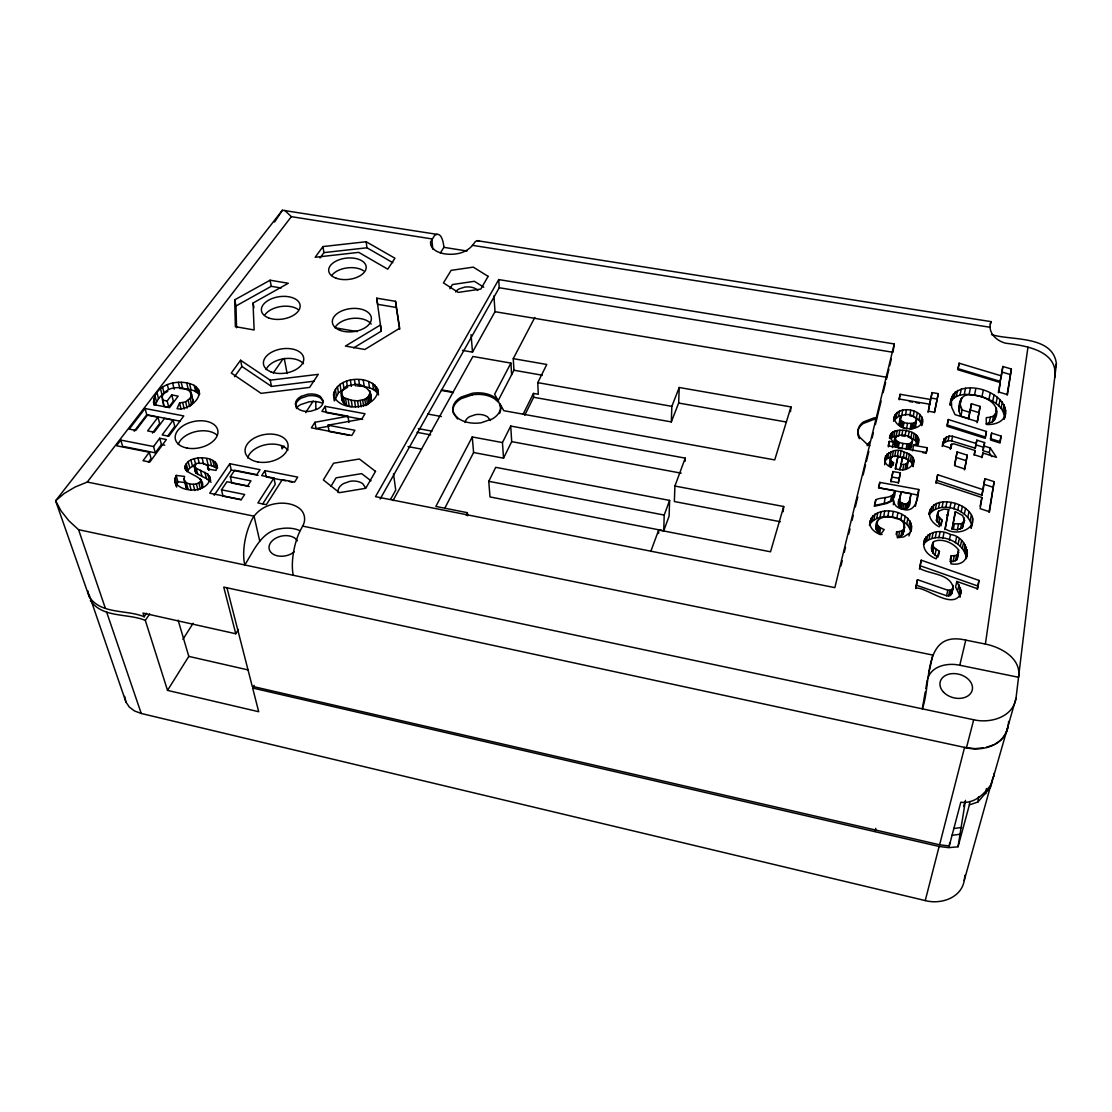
<?xml version="1.0" encoding="UTF-8"?>
<svg xmlns="http://www.w3.org/2000/svg" width="1112" height="1112" viewBox="0 0 1112 1112"><rect width="100%" height="100%" fill="white"/><g stroke="black" fill="none" stroke-linecap="round" stroke-linejoin="round"><path stroke-width="1.5" d="M910.005 499.149C912.132 514.606 892.06 510.589 900.094 497.328M898.691 506.252L901.067 491.81L911.02 493.631L909.129 503.347M929.549 511.673C928.409 518.428 933.635 523.96 939.195 526.852L942.156 520.235L937.527 515.064L938.528 511.172L943.907 509.087L948.703 509.574L945.2 528.895C960.546 538.555 985.343 523.835 965.563 508.42C955.236 500.428 931.217 496.967 929.006 514.439M895.396 469.278L898.037 456.128L892.714 456.393L890.267 458.867L890.768 460.966L893.534 462.689L893.061 465.442M891.838 461.869L890.92 467.374L889.336 465.469L890.142 462.912M971.221 528.186L972.541 518.678M958.836 552.428L956.598 555.375L951.08 555.917L950.913 563.867C974.988 567.648 969.372 536.679 950.524 534.524C928.534 523.057 910.881 548.119 936.179 558.849L939.418 551.343L933.955 547.41L932.801 545.325L933.496 541.697C941.725 537.721 953.637 542.851 958.6 550.065L956.89 559.711L953.067 561.518L949.898 561.449M658.61 533.454L658.693 530.007L770.519 551.788L783.71 506.516L674.914 486.055L674.358 501.54L780.402 521.723M921.778 425.674C928.854 408.243 892.436 402.669 893.701 421.337M663.739 530.771L664.212 515.064L669.619 500.414L495.702 467.332L488.766 481.301L489.989 496.939L663.739 530.771L669.104 516.121L669.619 500.414M524.767 415.207L533.635 397.262L671.328 421.921L671.843 406.339L679.223 387.504L790.966 406.936L790.493 411.621M671.328 421.921L678.654 403.044L679.223 387.504M960.003 597.311L961.046 590.361L956.834 581.437L955.597 586.969L959.795 595.879L961.046 590.361M917.734 444.883C926.852 427.091 878.41 424.645 893.283 442.076L892.366 447.58M976.836 440.157L976.266 443.507L952.553 436.252L949.064 436.071L944.199 438.726L942.893 445.578L950.621 448.067L951.177 444.605L953.832 443.813L975.085 450.499L974.348 454.808L982.188 457.31L982.897 453.001L996.463 457.338L990.278 447.955L984.037 445.995L984.606 442.604L976.836 440.157L975.266 448.178L951.622 440.908L948.133 440.727L943.282 443.382L942.142 446.454M685.089 461.272L685.228 458.13L510.728 426.063L502.457 442.576L503.527 458.172L473.601 452.528L444.661 508.476M1005.721 410.161L1004.164 419.21C1015.909 391.215 950.565 372.437 950.093 405.241L952.136 396.233M153.539 402.238C154.818 383.529 179.685 378.052 194.169 385.391C208.375 394.496 188.47 411.259 177.03 408.674L179.56 403.058L185.607 401.807L190.11 398.277L191.611 395.01L190.972 392.161C183.021 385.53 166.188 385.53 162.13 396.748L163.923 406.311L168.774 407.228L173.347 401.154L171.734 394.913L178.184 396.136L169.538 407.645L154.193 404.712L153.539 402.238L154.387 405.352M893.534 462.689L891.198 467.346C875.38 460.757 893.144 444.633 904.237 452.236C923.516 456.851 909.672 475.213 895.313 468.36L898.037 456.128M916.691 420.558L913.897 423.227L912.924 428.704L915.384 426.897L916.51 418.807C913.216 414.345 905.682 413.219 901.026 416.138L900.289 419.446L902.638 421.823L901.707 427.314L899.358 424.923L900.108 421.629M882.08 534.58L878.383 532.578L876.256 529.548C873.142 516.844 887.251 514.773 895.855 518.456C903.222 518.248 909.018 529.493 899.594 531.522L898.607 537.04L902.722 534.663L904.459 527.018M951.302 399.083L951.663 407.256L955.027 414.623L977.49 421.643L980.103 406.408L971.415 403.739L968.594 418.501L960.879 416.11C956.334 407.909 959.656 392.119 971.638 395.08C984.606 395.219 1003.83 404.782 994.253 420.322L992.182 422.199L986.274 423.672M958.947 409.216L960.879 399.083M910.964 531.494C916.719 509.588 870.946 501.832 869.598 524.781M1054.746 377.413C1058.666 350.516 1025.083 345.54 1005.665 343.219C996.13 340.842 986.956 332.043 991.07 321.632L477.382 240.706M894.326 416.708C893.937 429.677 918.123 433.444 922.529 421.545M783.168 511.687L783.71 506.516M254.175 685.367L252.632 688.022L939.126 846.468L948.758 847.664L958.016 846.788L969.372 804.921L977.879 802.016L990.431 787.504L1015.993 698.35L1056.4 363.707C1052.786 334.795 1010.461 340.814 991.501 334.559M1008.626 721.396C1008.32 730.612 1003.733 739.702 995.212 743.845M993.113 776.885L964.243 880.454C961.435 898.023 940.71 904.723 925.253 900.581L141.238 713.473L134.552 710.971L129.339 707.093L125.962 702.103L89.085 594.517M993.753 776.676L994.197 773.243M985.718 793.69L986.4 788.547M977.879 802.016L978.574 796.873M869.514 525.559L870.251 520.638M964.243 880.454L964.952 875.297M969.372 804.921L969.845 801.516M958.016 846.788L965.48 800.362M927.783 678.598C931.675 665.574 948.091 662.641 959.781 665.24L1018.55 677.277C1021.719 658.526 1001.036 647.17 985.385 644.07L1027.961 347.264M370.254 392.341L368.128 396.984L364.819 399.319L365.751 405.574C379.873 397.179 364.083 380.012 351.322 385.391C337.214 385.113 338.701 407.381 352.254 406.505L351.281 400.237L343.622 397.554L341.148 393.509M226.973 587.817L252.229 686.326L939.612 844.786L949.245 845.982L949.69 842.91M342.148 399.764L342.371 398.277M977.142 589.304L978.977 580.422L921.209 560.198L919.485 568.996M988.985 512.257L994.128 481.663L984.94 478.674L983.689 484.193L992.835 487.181M1006.999 394.996L1011.392 369.017L1002.871 366.487L1000.161 381.346L958.071 368.656L959.142 363.207L1001.37 375.884L1000.161 381.346M978.977 580.422L977.698 588.804L956.834 581.437M994.128 481.663L989.513 511.742L980.145 508.643L981.924 497.495L936.179 482.413L937.666 474.741L983.175 489.683L981.924 495.215L936.582 480.259L937.666 474.741M1001.106 436.085L1000.049 442.993L990.542 440.005L991.654 433.124L1001.106 436.085L999.841 441.589L990.417 438.614L991.654 433.124M1011.392 369.017L1007.472 394.649L998.798 392.022L1000.313 382.542L957.877 369.754L959.142 363.207M894.284 343.955L834.848 587.622L375.495 496.661L498.718 279.585L894.284 343.955L892.978 352.282L499.246 287.744L380.151 499.038M871.196 518.081L870.307 523.599C880.023 511.172 906.683 515.912 910.658 531.411L911.687 525.879M980.158 506.21L981.924 497.495M981.924 495.215L983.439 485.763M998.326 392.745L998.84 389.589M983.175 489.683L984.94 478.674M1001.37 375.884L1002.871 366.487M871.864 521.417L872.753 515.898M894.84 490.67C893.853 499.371 881.371 496.577 875.769 499.802L874.88 505.321C883.484 503.458 896.619 502.902 894.84 490.67L878.563 487.695L879.787 482.386L918.748 489.488L915.412 506.335M879.787 482.386L878.897 487.904L917.72 495.007M874.032 519.624L874.922 514.091M885.625 455.656L884.721 461.16L887.876 458.061L892.394 456.698L893.311 451.194M884.624 464.788L885.069 462.036M886.042 459.409L886.945 453.904M889.489 438.434L889.934 435.682M876.798 518.192L877.702 512.66M888.363 446.871L889.266 441.367L893.283 442.076M889.836 438.364L890.517 434.25M891.532 433.013L890.629 438.503L894.006 436.599L898.871 435.765L899.803 430.274M991.862 456.643L989.221 452.612L983.008 450.652L983.564 447.26L975.836 444.814L975.266 448.178M986.427 431.484L985.301 438.35L946.993 426.271L948.3 419.516L986.427 431.484L985.204 436.988L947.216 425.006L948.3 419.516M876.965 524.614L877.646 520.472M887.876 458.061L888.78 452.556M876.256 529.548L877.132 521.862M895.271 414.47L894.368 419.947L898.607 416.416L901.735 415.527L902.666 410.05M892.102 437.461L893.005 431.97M877.382 531.605L878.299 526.087L877.173 524.03M896.133 417.959L897.036 412.469M899.219 399.778L900.122 394.301L930.605 399.472L928.617 409.675M880.078 517.205L880.996 511.687M890.212 457.129L891.129 451.625M889.336 465.469L890.267 458.867M894.006 436.599L894.91 431.108M878.383 532.578L879.3 527.046L878.299 526.087M890.601 460.159L891.059 457.407M889.85 466.47L890.768 460.966M884.262 502.985L885.18 497.467M898.607 416.416L899.525 410.94M895.327 438.031L895.507 439.629L897.898 441.895L896.967 447.385L894.59 445.12C890.823 432.999 907.336 432.763 912.479 439.393L910.825 448.025L906.085 449.387L907.044 443.883L909.963 443.521L912.66 441.033M879.689 533.482L880.621 527.964L879.3 527.046M894.409 443.521L895.716 437.085M894.59 445.12L895.507 439.629M896.286 436.015L897.203 430.525M899.135 424.075L900.122 417.695M883.734 516.746L884.665 511.228M895.897 446.676L896.814 441.172M899.358 424.923L900.289 419.446M900.567 418.877L901.026 416.138M894.757 456.532L895.688 451.041M890.962 481.941L892.992 471.544L900.386 472.878L898.357 483.289M900.65 426.577L901.568 421.087M897.898 441.895L899.274 442.507L898.343 447.997L900.762 448.636M898.26 451.138L897.314 456.643C903.347 457.352 911.659 459.284 913.021 466.248M887.793 516.83L888.738 511.312M890.629 501.206L891.574 495.688M902.708 430.358L901.762 435.848L904.973 436.265L905.932 430.775M902.638 421.823L903.986 422.463L903.055 427.939L905.39 428.565M905.474 415.304L906.419 409.828M891.81 500.608L892.755 495.09M892.616 499.886L893.562 494.367M900.081 457.018L901.026 451.514M893.186 498.843L894.59 491.754M901.971 448.942L902.916 443.452L899.274 442.507M893.381 504.737L893.714 500.219L886.987 503.402L874.268 506.307L875.769 499.802M906.558 428.871L907.503 423.394L913.897 423.227M977.045 422.727L980.103 406.408M908.198 461.827L905.988 464.065L905.015 469.57L907.225 467.332L908.073 460.285L905.126 457.741L902.485 457.004L899.942 469.806L901.22 463.968M901.54 462.522L902.485 457.004M910.742 410.286L909.797 415.763L912.062 416.347M892.255 517.428L893.214 511.909M903.278 457.741L904.237 452.236M967.245 455.155L964.827 469L954.61 465.678L957.112 451.903L967.245 455.155L964.465 469.903M909.157 431.47L908.184 436.974L915.023 440.227L917.581 444.661M902.805 470.001L903.778 464.496L905.988 464.065M910.13 429.176L911.089 423.686M907.684 449.304L908.657 443.799M914.161 411.162L913.202 416.639L918.998 419.919L921.598 424.52L922.599 419.043M906.044 458.7L907.017 453.196M911.631 429.037L912.591 423.547M898.691 504.487L900.22 495.785M900.345 495.952L901.067 491.81M952.081 529.159L955.375 511.603L962.658 515.579L964.549 520.333L962.394 527.908L957.307 529.798L952.081 529.159L955.375 511.603M925.24 691.956L922.279 708.844C931.828 683.574 921.931 629.906 965.772 640.123L985.385 644.07M925.823 688.578L927.311 679.891M908.99 449.026L909.963 443.521M910.937 437.864L911.909 432.373M896.856 518.526L897.829 512.993M899.149 507.239L899.664 500.734M906.516 468.638L908.073 460.285M908.379 459.882L909.352 454.377M900.011 508.073L900.998 502.554L900.136 501.72M910.825 448.025L911.993 442.145M914.815 427.62L915.801 422.129M916.385 418.056L917.358 412.58M896.147 534.524L896.647 531.758L899.594 531.522M915.774 422.921L916.51 418.807M913.216 438.948L914.189 433.458M968.594 418.501L971.415 403.739M901.262 508.74L902.235 503.222L900.998 502.554M910.283 461.299L911.27 455.795M912.563 450.805L913.55 445.3L916.927 443.396L918.484 440.769M915.023 440.227L915.996 434.736M900.831 519.957L901.818 514.425M902.847 509.171L903.834 503.653C909.991 505.321 910.2 497.689 911.02 493.631M918.998 419.919L919.985 414.428M911.715 462.87L912.702 457.366M916.357 441.645L917.344 436.14M904.681 509.324L905.682 503.805M912.632 464.524L913.619 459.02M920.75 422.115L921.751 416.625M913.147 466.665L914.022 460.743M917.205 443.118L918.206 437.614M901.012 536.137L902.013 530.619M917.442 444.925L918.582 439.157M906.211 509.046L907.211 503.527M904.153 521.723L905.168 516.19M944.922 529.604L948.703 509.574M904.39 524.197L903.708 531.161M907.378 508.351L908.393 502.832M902.722 534.663L903.722 529.131M903.597 532.676L904.612 527.144M908.17 507.28L909.185 501.762M954.582 465.066L957.112 451.903M176.447 486.375L177.892 481.704L176.196 475.408L184.578 476.45L183.883 479.189L186.163 487.612L188.025 489.169L186.371 482.872L183.883 479.189M906.85 523.835L907.865 518.303M932.037 392.592L931.036 398.054L937.221 399.097L938.25 393.634L932.037 392.592L928.033 412.469M175.793 485.263L174.737 480.092L176.196 475.408M908.865 526.198L909.894 520.68M910.13 528.728L911.159 523.196M908.921 535.928L911.479 528.728M913.55 445.3L927.241 447.719L926.213 453.223L922.807 452.612M875.144 831.54L875.742 828.37M915.718 588.54L917.456 579.658L947.785 590.236L951.441 589.944L953.192 587.553C950.065 573.458 929.799 574.431 919.638 568.357L921.209 560.198M935.984 483.331L936.582 480.259M917.456 579.658L915.843 588.026C926.741 587.067 953.276 610.863 960.935 593.169M942.434 444.897L943.045 441.798M924.586 538.931L923.502 544.449C934.427 529.993 963.909 540.154 966.175 557.654L967.426 552.122M930.396 509.032L929.312 514.55C939.668 500.469 966.717 508.518 971.304 524.211M943.282 443.382L944.199 438.726M950.941 402.377L953.457 393.829M924.85 542.267L925.935 536.735M930.758 512.298L931.842 506.78M945.325 441.506L946.242 436.863M952.247 399.972L954.04 398.04L955.25 391.897M926.727 540.488L927.825 534.955M932.801 510.436L933.899 504.917M954.04 398.04L956.306 396.553L957.529 390.409M948.133 440.727L949.064 436.071M929.145 539.098L930.244 533.579M935.442 508.976L936.554 503.444M956.306 396.553L960.003 395.163L961.241 389.033M932.009 538.166L933.121 532.634M951.622 440.908L952.553 436.252M950.232 449.262L951.177 444.605M937.499 513.202L936.401 520.597L941.03 525.754L942.156 520.235M938.556 507.948L939.668 502.429M936.401 520.597L937.527 515.064M950.885 448.636L951.816 443.98M937.416 516.705L938.528 511.172M960.824 402.28L961.755 397.679M938.264 556.876C932.481 554.985 929.729 548.883 932.662 543.351M959.267 411.648L960.184 403.072M918.748 489.488C918.206 498.329 915.454 512.993 903.166 509.379C899.135 508.698 894.646 506.363 893.867 501.971M927.241 447.719L926.268 452.514L888.238 445.787L889.266 441.367M938.25 393.634L934.455 412.26L928.172 411.19M934.469 412.663L937.221 399.097M937.18 522.39L938.306 516.858M931.675 550.857L933.496 541.697M960.003 395.163L964.271 394.454L965.522 388.31M935.248 537.721L936.36 532.203M932.829 552.942L933.955 547.41M938.723 524.113L939.848 518.581M942.003 507.447L943.129 501.929M960.879 416.11L962.13 409.953L960.504 405.505M935.011 555.013L936.151 549.481M938.848 537.777L939.987 532.245M945.784 507.461L946.924 501.943M964.271 394.454L969.108 394.412L970.373 388.269M938.556 555.486L939.418 551.343M942.823 538.319L943.977 532.787M949.912 507.989L951.066 502.471M969.108 394.412L974.515 395.038L975.794 388.894M346.527 381.055L347.5 387.296L338.437 392.814L334.392 400.932C327.97 377.413 371.06 371.672 378.038 390.715C375.175 410.314 338.965 412.649 333.364 394.69M953.957 508.948L955.125 503.416M949.356 540.057L950.524 534.524M953.206 529.395L954.388 523.863L961.588 523.724L964.549 520.333M957.724 510.255L958.905 504.723M1004.303 416.319C1002.982 405.282 991.209 399.903 981.924 396.762L983.23 390.632M950.19 560.059L951.08 555.917M957.307 529.798L958.502 524.266M961.185 511.923L962.38 506.391M974.07 455.155L975.085 450.499M955.347 542.712L956.556 537.179M953.067 561.518L954.277 555.986M900.386 472.878L898.246 482.677L890.795 481.329L892.992 471.544M929.132 671.787L932.773 655.065L302.589 526.101L299.017 533.148A34.653 13.149 -77.6 0 0 293.832 550.496A35.334 13.4 -77.6 0 0 293.234 575.265M960.379 529.256L961.588 523.724M988.874 399.416L990.208 393.273M964.354 513.952L965.563 508.42M916.371 585.19L946.576 595.754L947.785 590.236M958.044 544.38L959.253 538.847M963.673 520.708L964.285 517.942M962.394 527.908L963.604 522.376M955.389 560.921L956.598 555.375M946.576 595.754L948.564 595.893L949.787 590.375M957.988 552.831L958.6 550.065M956.89 559.711L958.113 554.179M960.365 546.228L961.588 540.696M992.668 401.362L994.031 395.219M948.564 595.893L950.218 595.476L951.441 589.944M967.857 517.094L969.08 511.562M953.026 585.385L951.969 593.085L950.218 595.476M983.008 450.652L984.606 442.604M989.054 423.366L990.417 417.208L993.558 416.041L996.644 411.607M951.385 594.517L952.609 588.985M951.969 593.085L953.192 587.553M981.854 457.671L982.897 453.001M962.339 548.272L963.562 542.739M999.09 388.005L1000.313 382.542M995.963 403.475L997.325 397.332M970.178 520.513L971.401 514.981M992.182 422.199L993.558 416.041M963.937 550.523L965.174 544.991M995.768 411.329L996.463 408.257M994.253 420.322L995.643 414.164M965.133 552.886L966.384 547.354M971.137 527.866L972.472 522.668M998.743 405.769L1000.119 399.611M957.807 590.222L959.044 584.69M965.883 555.263L967.134 549.731M989.221 452.612L990.278 447.955M966.314 558.697L967.259 554.554M959.183 593.127L960.434 587.595M1001.008 408.229L1002.412 402.071M1002.732 410.828L1004.136 404.671M1003.83 413.525L1005.234 407.367M200.772 479.48L201.995 487.737L202.453 486.722C205.72 473.142 175.599 474.866 188.15 461.647C195.67 454.989 221.371 456.434 216.034 470.404L207.652 469.028L207.624 465.372L203.135 463.37L196.824 463.301L194.266 464.844L195.865 473.128L206.484 478.647L211.058 482.26M900.122 394.301L899.052 399L929.618 404.198M959.781 665.24L965.772 640.123M840.992 565.841L842.215 560.795M844.258 552.386L845.495 547.34M848.762 533.885L849.999 528.839M852.042 520.43L853.265 515.384M855.323 506.975L857.769 496.897M863.093 475.032L865.553 464.941M866.373 461.577L868.819 451.486M872.1 438.031L873.323 432.985M875.38 424.589L881.107 401.043M883.15 392.633L885.611 382.542M886.431 379.178L888.877 369.087M889.697 365.723L891.337 359.009M186.232 482.747L186.163 487.612M1054.732 370.31L1056.4 363.707M990.305 324.162L991.07 321.632M1005.582 413.052C1004.511 422.157 994.142 425.062 986.33 424.45L986.247 417.653L990.417 417.208M925.253 900.581L939.126 846.468M939.612 844.786L964.563 747.431L974.96 748.64L983.286 747.889M437.058 234.354L282.392 210.237L55.6 500.789L89.141 596.63C100.58 614.588 126.824 609.418 144.171 616.757L143.003 613.059L235.786 633.757L223.734 587.094L966.453 747.82L973.695 719.756C990.194 723.634 1012.879 717.351 1015.993 698.35M949.245 845.982L960.81 802.211C974.571 803.948 984.356 794.065 991.501 783.877M963.631 806.492L964.896 801.808M1008 726.511C1004.998 745.207 982.772 751.74 966.453 747.82M790.966 406.936L774.716 459.923L503.778 410.675L500.108 404.115A23.199 14.887 -4.2 0 1 492.533 418.821L481.329 422.727A24.339 15.624 -4.2 0 1 458.547 418.543L455.128 415.318L453.196 411.607A23.199 14.887 -4.3 0 1 461.146 397.067L472.197 393.287A24.367 15.637 -4.2 0 1 494.604 397.318L498.079 400.459L500.219 405.671A23.171 14.901 -4.2 0 1 499.496 413.539M959.114 406.936L960.518 403.823M167.731 391.41C161.935 393.982 156.875 398.986 155.444 405.296L153.762 399.069M195.517 472.141L194.266 464.844M650.784 551.455L658.693 530.007M674.914 486.055L685.228 458.13M876.214 527.394L876.742 525.99M915.384 426.897L915.704 426.049M302.589 526.101C306.189 520.416 304.924 512.743 299.628 508.559A27.397 18.362 -11.3 0 0 275.567 503.708C264.517 505.432 254.259 512.354 250.353 523.126A34.402 14.122 -77.4 0 0 243.862 549.328A35.084 14.386 -77.4 0 0 244.793 564.979C253.856 550.746 261.515 530.744 280.877 528.645A26.966 18.376 -11.6 0 1 299.879 530.632M188.136 400.306L189.693 406.547L193.154 401.251L189.832 390.938M274.567 222.066L282.392 210.237M503.527 458.172L511.701 441.631L510.728 426.063M523.071 414.345L533.454 393.426L538.291 394.287L537.763 382.639L546.784 364.472L513.257 358.648L513.939 370.24L497.759 401.432M466.15 515.134L467.374 512.674L435.862 506.447L472.252 436.947L502.457 442.576M931.536 548.883L932.37 547.229M392.967 500.608L472.892 356.465L510.922 363.096L494.618 394.232L498.079 400.459M513.257 358.648L534.816 317.462M194.697 465.358L189.791 467.93L186.913 471.669L185.259 465.386M390.715 499.093L395.719 490.1L393.509 473.865M462.495 350.391L472.503 352.129L495.007 311.694L493.937 295.861M331.029 486.208L336.074 477.84L361.664 473.629L371.005 480.843M449.873 288.745L452.403 284.547L474.365 281.308L483.762 287.216M235.786 633.757L238.399 629.434M252.632 688.022L258.721 711.736L167.523 690.385L188.804 656.386L178.101 620.121M440.338 252.994L443.883 247.337A28.968 9.549 -81.9 0 0 439.462 234.98A28.453 9.382 -81.9 0 0 434.445 235.674L430.539 242.013L430.775 245.14L432.457 248.073L435.487 250.617A21.962 12.385 -4 0 0 455.948 253.897C463.718 252.98 470.89 248.866 474.921 242.055A28.62 8.715 -81.7 0 1 479.606 241.304M182.938 639.317L193.14 623.262M262.835 503.722L275.248 484.332L273.927 478.035L261.681 475.602L264.92 470.654L297.71 477.117L294.569 482.122L282.281 479.689L266.352 504.667L257.887 502.944L273.927 478.035M348.946 422.49L347.945 416.222L314.932 422.282L311.374 427.828L351.781 435.487L354.936 430.288L327.998 425.201L329.069 431.484L349.21 435.292M327.998 425.201L361.775 419.071L365.014 413.747L325.149 406.339L321.924 411.357L347.945 416.222M283.949 445.981L282.059 448.887L281.378 445.537M305.661 412.649L313.209 401.057M144.171 616.757L146.52 613.24M167.523 690.385L145.324 620.413L149.661 613.935M221.483 489.822L226.959 481.718L247.656 485.861L250.951 480.857L230.309 476.742L234.688 470.251L256.803 474.629L260.055 469.681L229.795 463.718L209.723 493.186L241.304 499.594L244.654 494.492L221.483 489.822L223.025 496.119L241.151 499.802M214.157 495.285L231.268 470.001L229.795 463.718M273.246 372.993L283.143 358.731M234.507 376.69L241.888 366.446L240.553 360.246L231.282 373.034L261.098 393.356L309.636 387.407L318.268 374.341L270.23 380.179L240.553 360.246M320.047 257.984L323.912 252.619L322.953 246.572L366.14 241.735L394.955 258.234L387.74 269.173L358.759 252.368L315.183 257.275L322.953 246.572M148.41 462.161L151.079 458.533L149.314 452.25L116.44 445.745L120.791 440.088L153.553 446.537L155.305 452.82L122.654 446.357L120.791 440.088M155.305 452.82L161.435 444.494L159.711 438.225L166.397 439.532L149.8 462.064L143.031 460.715L149.314 452.25M167.843 435.807L174.792 426.382L173.152 420.127L164.506 418.459L154.22 432.193L147.618 430.914L157.96 417.208L147.409 415.179L135.803 430.4L129.228 429.107L145.046 408.507L183.786 415.93L168.829 436.238L162.171 434.931L173.152 420.127M153.553 446.537L159.711 438.225M152.455 433.054L159.655 423.463L157.96 417.208M168.774 407.228L167.134 401.001L171.734 394.913M134.191 431.247L146.784 414.748L145.046 408.507M105.292 608.055L78.563 529.687L68.888 520.791L61.063 510.922L55.6 500.789L64.26 493.45L75.074 487.042L87.264 482.038L291.344 216.659L431.776 238.899L432.79 249.171M894.799 442.59L895.521 441.825M909.435 533.176L903.778 536.887L897.37 537.735L896.647 531.758M186.371 482.872C190.805 484.637 196.838 485.277 200.382 481.44M353.658 347.875L381.291 331.154L380.471 324.968L345.429 346.068L364.819 349.488L399.653 328.276L395.552 301.338L376.76 298.169L377.58 304.313L396.303 307.482L399.639 329.402M253.049 303.02L288.286 283.268L270.091 280.21L234.688 299.851L235.383 326.664L254.134 329.972L253.049 303.02L253.981 307.621M236.564 327.79L235.98 305.981L271.258 286.312L281.141 287.98M301.074 396.414L307.732 394.218A14.261 8.896 -8.7 0 1 320.437 396.567L323.105 400.501A13.58 8.465 -8.7 0 1 317.657 408.952L310.943 411.19A14.247 8.882 -8.7 0 1 298.127 408.799L295.5 404.824A13.58 8.465 -8.7 0 1 301.074 396.414M351.281 400.237L357.536 400.834L364.819 399.319M986.413 747.25L993.794 744.79M472.322 394.843L461.299 398.624A23.171 14.887 -4.3 0 0 453.348 413.177L457.56 419.029M329.208 426.132L316.058 428.551L314.932 422.282M953.596 828.537L961.63 827.481M951.802 835.348L959.795 834.292M241.888 366.446L271.481 386.406L314.223 381.194M323.912 252.619L366.946 247.781L392.814 262.668M199.243 394.704C194.697 389.158 186.552 388.658 179.894 388.533L178.309 382.32M356.827 385.92C364.027 386.212 372.45 387.129 377.413 392.953L376.537 386.712M900.901 464.288L903.778 464.496M902.916 443.452L907.044 443.883M177.892 481.704L184.564 482.538M205.164 464.455L211.586 465.706L216.479 468.027L214.936 461.744M472.392 245.321L990.208 327.289M443.883 247.337L467.012 251.02M495.007 311.694L886.681 377.288M909.352 401.502L912.73 402.071M916.093 402.641L919.471 403.225M335.06 327.776L357.133 331.612M513.939 370.24L542.253 375.217M678.654 403.044L785.962 421.948M537.763 382.639L671.843 406.339M441.381 389.825L451.555 391.66M441.506 390.451L453.474 392.605M892.06 477.048L899.427 478.382M427.745 414.025L441.353 416.527M511.701 441.631L681.183 473.17M418.307 428.606L431.956 431.15M362.623 419.405L326.219 412.594L325.149 406.339M417.056 432.332L430.622 434.875M408.062 446.579L421.615 449.151M162.255 400.07L167.134 401.001M146.784 414.748L180.352 421.212M488.766 481.301L664.212 515.064M161.435 444.494L164.757 445.147M231.268 470.001L258.067 475.324M285.881 480.829L266.268 476.951L264.92 470.654M289.148 481.482L292.414 482.135M233.381 483.359L249.213 486.528M87.264 482.038L254.064 516.177L259.749 541.127M953.248 523.627L954.388 523.863M946.548 514.898L947.549 515.106M78.563 529.687L973.695 719.756M90.378 600.285C101.79 618.23 128.005 613.073 145.324 620.413M188.804 656.386L247.976 669.897M974.515 395.038L981.924 396.762M903.986 422.463L907.503 423.394M902.235 503.222L903.834 503.653M1001.662 371.95L1010.155 374.48M970.137 409.883L978.782 412.566M962.13 409.953L969.886 412.343M955.986 457.407L966.078 460.674M920.111 565.73L977.656 585.954M880.621 527.964L884.207 529.604L880.509 534.622C875.464 532.704 869.737 528.853 869.959 522.793M193.905 465.858L196.226 468.319L207.819 474.157L210.265 478.049C207.583 493.005 182.146 493.519 174.945 482.122M284.686 210.349L291.344 216.659M477.812 290.427L476.089 288.967A12.26 7.214 -3.9 0 0 464.774 287.104L459.187 288.87A11.676 6.867 -3.9 0 0 455.67 291.983M498.19 402.016L494.715 398.888A24.339 15.651 -4.3 0 0 472.322 394.843M202.384 485.777L200.077 478.563M370.046 395.816L371.158 398.596M490.545 420.572L487.598 416.861A13.122 8.521 -4.3 0 0 475.477 414.637L469.5 416.708A12.496 8.104 -4.3 0 0 465.08 422.504M365.653 488.001L362.846 483.803A14.247 9.521 -8.7 0 0 350.03 481.287L343.427 483.623A13.566 9.063 -8.7 0 0 338.104 492.574M323.397 402.155L320.715 398.221A14.247 8.896 -8.7 0 0 308.024 395.872L301.38 398.068A13.566 8.465 -8.7 0 0 295.82 406.478L296.682 408.604M106.502 611.711L141.238 713.473M175.154 477.854L176.85 484.137M174.737 480.092L176.641 487.084M156.875 392.341L158.543 398.569M154.86 395.636L156.542 401.863M160.434 388.644L162.088 394.871M162.13 396.748L163.923 406.311M189.499 483.901L191.153 490.197M184.87 467.04L185.704 470.195M162.533 387.073L164.173 393.3M186.204 463.69L187.845 469.973M188.15 461.647L189.791 467.93M167.3 384.557L168.51 389.228M193.224 484.304L194.864 490.6M194.252 466.845L195.865 473.128M172.596 382.973L174.195 389.2M190.861 459.923L192.487 466.206M196.379 483.887L198.005 490.183M194.183 458.658L195.795 464.941M179.56 403.058L181.159 409.299M196.226 468.319L197.839 474.615M198.812 482.872L200.438 489.169M197.95 458.005L199.145 462.717M200.41 470.279L202.009 476.575M182.702 402.739L184.286 408.98M200.841 480.426L202.453 486.722M181.145 382.306L182.715 388.533M185.607 401.807L187.191 408.048M207.819 474.157L209.39 480.453M202.092 457.977L203.677 464.26M204.9 472.35L206.484 478.647M206.582 458.575L208.139 464.858M208.152 466.943L208.945 470.084M207.624 465.372L208.806 470.084M186.691 382.917L188.248 389.13M190.11 398.277L191.667 404.518M209.487 475.964L210.668 480.676M189.513 383.557L191.055 389.784M190.972 392.161L193.154 401.251M212.823 460.479L214.366 466.762M194.169 385.391L195.698 391.619M210.029 459.423L211.586 465.706M198.575 389.436L199.715 394.107M216.381 463.217L217.535 467.93M196.018 386.573L197.547 392.8M230.309 476.742L231.796 483.039M124.641 696.376L125.962 702.103M87.848 590.861L89.141 596.63M234.688 299.851L235.98 305.981M270.23 380.179L271.481 386.406M270.091 280.21L271.258 286.312M284.241 358.37L287.118 373.507M335.337 389.256L336.352 395.511M333.92 392.049L334.948 398.304M337.436 386.573L338.437 392.814M342.246 396.303L343.247 402.558M339.994 384.307L340.995 390.548M341.37 392.022L341.87 395.149M341.44 394.941L342.44 401.182M343.024 382.472L344.011 388.713M345.582 398.624L346.569 404.879M343.622 397.554L344.609 403.795M348.139 399.514L349.112 405.783M354.547 400.709L355.506 406.964M350.363 380.095L351.336 386.337M354.45 379.665L355.395 385.892M357.536 400.834L358.495 407.103M360.26 400.64L361.192 406.909M362.693 400.125L363.624 406.38M358.759 379.734L359.69 385.975M363.304 380.318L364.222 386.559M368.128 396.984L369.031 403.239M366.626 398.263L367.544 404.518M368.628 381.611L369.518 387.852M369.962 390.924L370.852 397.165M370.032 393.856L370.935 400.111M369.295 395.455L370.199 401.71M372.631 383.32L373.507 389.561M374.841 384.877L375.717 391.118M376.76 298.169L381.291 331.154M377.635 388.7L378.511 394.941M366.14 241.735L366.946 247.781M395.552 301.338L396.303 307.482M911.506 444.897L911.687 446.537M957.39 555.597L957.627 557.96M467.374 512.674L467.665 515.801M472.252 436.947L473.601 452.528M907.1 465.789L907.225 467.332M471.057 334.587L472.503 352.129M500.108 404.115L500.219 405.671M498.718 279.585L499.246 287.744M510.922 363.096L511.631 374.702M533.454 393.426L533.635 397.262M315.711 401.418L315.919 409.494M322.007 403.044A18.139 11.398 -8.8 0 0 309.08 401.835L300.615 404.629A17.278 10.856 -8.8 0 0 297.307 406.909M294.152 551.899A14.803 10.091 -11.6 0 1 272.037 553.415A14.803 10.091 -11.6 0 1 276.485 537.819A14.803 10.091 -11.6 0 1 297.321 540.821M331.724 275.554A18.737 10.731 -6.4 0 1 363.638 270.8M335.463 326.789A19.502 11.634 -6.8 0 1 353.366 318.31A19.502 11.634 -6.8 0 1 371.213 324.092M265.115 314.571A19.418 11.329 -8.3 0 1 298.211 309.539M266.06 369.629A20.224 12.274 -8.8 0 1 283.518 358.801A20.224 12.274 -8.8 0 1 303.506 363.721M247.656 458.005A21.614 13.872 -10.5 0 1 265.851 444.689A21.614 13.872 -10.5 0 1 287.994 450.138M178.281 444.411A21.559 13.469 -11.9 0 1 195.086 431.762A21.559 13.469 -11.9 0 1 216.757 434.834M876.52 419.196A25.312 16.18 7.6 0 0 873.462 419.572L863.232 423.505A24.089 15.401 7.6 0 0 859.409 438.684M867.193 445.745A12.983 8.382 7.7 0 1 869.959 441.923M869.918 445.745A25.312 16.152 7.6 0 1 867.235 444.327L859.632 437.099A24.117 15.401 7.6 0 1 863.468 421.921L873.712 417.987A25.326 16.18 7.6 0 1 876.77 417.625M375.508 471.363L365.737 488.293L339.396 492.672L323.356 479.939L333.558 463.217L359.385 459.006L375.508 471.363M488.126 276.36L480.787 289.064L458.269 292.4L443.452 282.921L451.125 270.355L473.267 267.13L488.126 276.36M943.504 692.123A16.555 12.065 15 0 0 971.388 692.276A16.555 12.065 15 0 0 953.735 673.58A16.555 12.065 15 0 0 943.504 692.123M340.091 330.361A19.613 11.606 -6.8 0 0 371.241 320.103A19.613 11.606 -6.8 0 0 344.275 309.984A19.613 11.606 -6.8 0 0 340.091 330.361M268.576 317.907A19.516 11.301 -8.2 0 0 299.92 307.857A19.516 11.301 -8.2 0 0 273.816 297.933A19.516 11.301 -8.2 0 0 268.576 317.907M336.102 278.195A18.834 10.703 -6.4 0 0 366.057 268.715A18.834 10.703 -6.4 0 0 340.202 259.402A18.834 10.703 -6.4 0 0 336.102 278.195M270.897 371.839A20.35 12.26 -8.8 0 0 303.52 360.955A20.35 12.26 -8.8 0 0 276.304 350.183A20.35 12.26 -8.8 0 0 270.897 371.839M257.72 461.939A21.74 13.858 -10.4 0 0 288.008 444.55A21.74 13.858 -10.4 0 0 254.022 438.225A21.74 13.858 -10.4 0 0 257.72 461.939M187.122 448.08A21.684 13.455 -11.8 0 0 217.91 431.039A21.684 13.455 -11.8 0 0 184.634 424.84A21.684 13.455 -11.8 0 0 187.122 448.08"/></g></svg>
